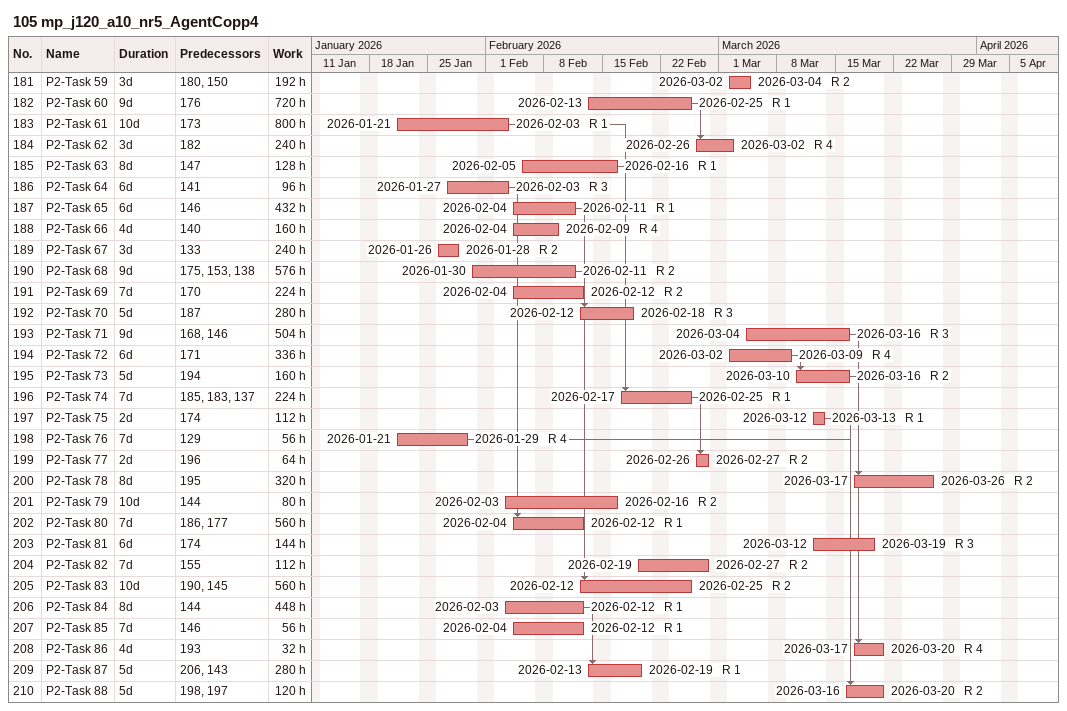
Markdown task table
105 mp_j120_a10_nr5_AgentCopp4

| ID | Task | Duration | Start | Finish | Predecessors | Resources | Work (h) |
|---|---|---|---|---|---|---|---|
| 181 | P2-Task 59 | 3d | 2026-03-02 | 2026-03-04 | 180, 150 | R 2 | 192 |
| 182 | P2-Task 60 | 9d | 2026-02-13 | 2026-02-25 | 176 | R 1 | 720 |
| 183 | P2-Task 61 | 10d | 2026-01-21 | 2026-02-03 | 173 | R 1 | 800 |
| 184 | P2-Task 62 | 3d | 2026-02-26 | 2026-03-02 | 182 | R 4 | 240 |
| 185 | P2-Task 63 | 8d | 2026-02-05 | 2026-02-16 | 147 | R 1 | 128 |
| 186 | P2-Task 64 | 6d | 2026-01-27 | 2026-02-03 | 141 | R 3 | 96 |
| 187 | P2-Task 65 | 6d | 2026-02-04 | 2026-02-11 | 146 | R 1 | 432 |
| 188 | P2-Task 66 | 4d | 2026-02-04 | 2026-02-09 | 140 | R 4 | 160 |
| 189 | P2-Task 67 | 3d | 2026-01-26 | 2026-01-28 | 133 | R 2 | 240 |
| 190 | P2-Task 68 | 9d | 2026-01-30 | 2026-02-11 | 175, 153, 138 | R 2 | 576 |
| 191 | P2-Task 69 | 7d | 2026-02-04 | 2026-02-12 | 170 | R 2 | 224 |
| 192 | P2-Task 70 | 5d | 2026-02-12 | 2026-02-18 | 187 | R 3 | 280 |
| 193 | P2-Task 71 | 9d | 2026-03-04 | 2026-03-16 | 168, 146 | R 3 | 504 |
| 194 | P2-Task 72 | 6d | 2026-03-02 | 2026-03-09 | 171 | R 4 | 336 |
| 195 | P2-Task 73 | 5d | 2026-03-10 | 2026-03-16 | 194 | R 2 | 160 |
| 196 | P2-Task 74 | 7d | 2026-02-17 | 2026-02-25 | 185, 183, 137 | R 1 | 224 |
| 197 | P2-Task 75 | 2d | 2026-03-12 | 2026-03-13 | 174 | R 1 | 112 |
| 198 | P2-Task 76 | 7d | 2026-01-21 | 2026-01-29 | 129 | R 4 | 56 |
| 199 | P2-Task 77 | 2d | 2026-02-26 | 2026-02-27 | 196 | R 2 | 64 |
| 200 | P2-Task 78 | 8d | 2026-03-17 | 2026-03-26 | 195 | R 2 | 320 |
| 201 | P2-Task 79 | 10d | 2026-02-03 | 2026-02-16 | 144 | R 2 | 80 |
| 202 | P2-Task 80 | 7d | 2026-02-04 | 2026-02-12 | 186, 177 | R 1 | 560 |
| 203 | P2-Task 81 | 6d | 2026-03-12 | 2026-03-19 | 174 | R 3 | 144 |
| 204 | P2-Task 82 | 7d | 2026-02-19 | 2026-02-27 | 155 | R 2 | 112 |
| 205 | P2-Task 83 | 10d | 2026-02-12 | 2026-02-25 | 190, 145 | R 2 | 560 |
| 206 | P2-Task 84 | 8d | 2026-02-03 | 2026-02-12 | 144 | R 1 | 448 |
| 207 | P2-Task 85 | 7d | 2026-02-04 | 2026-02-12 | 146 | R 1 | 56 |
| 208 | P2-Task 86 | 4d | 2026-03-17 | 2026-03-20 | 193 | R 4 | 32 |
| 209 | P2-Task 87 | 5d | 2026-02-13 | 2026-02-19 | 206, 143 | R 1 | 280 |
| 210 | P2-Task 88 | 5d | 2026-03-16 | 2026-03-20 | 198, 197 | R 2 | 120 |
